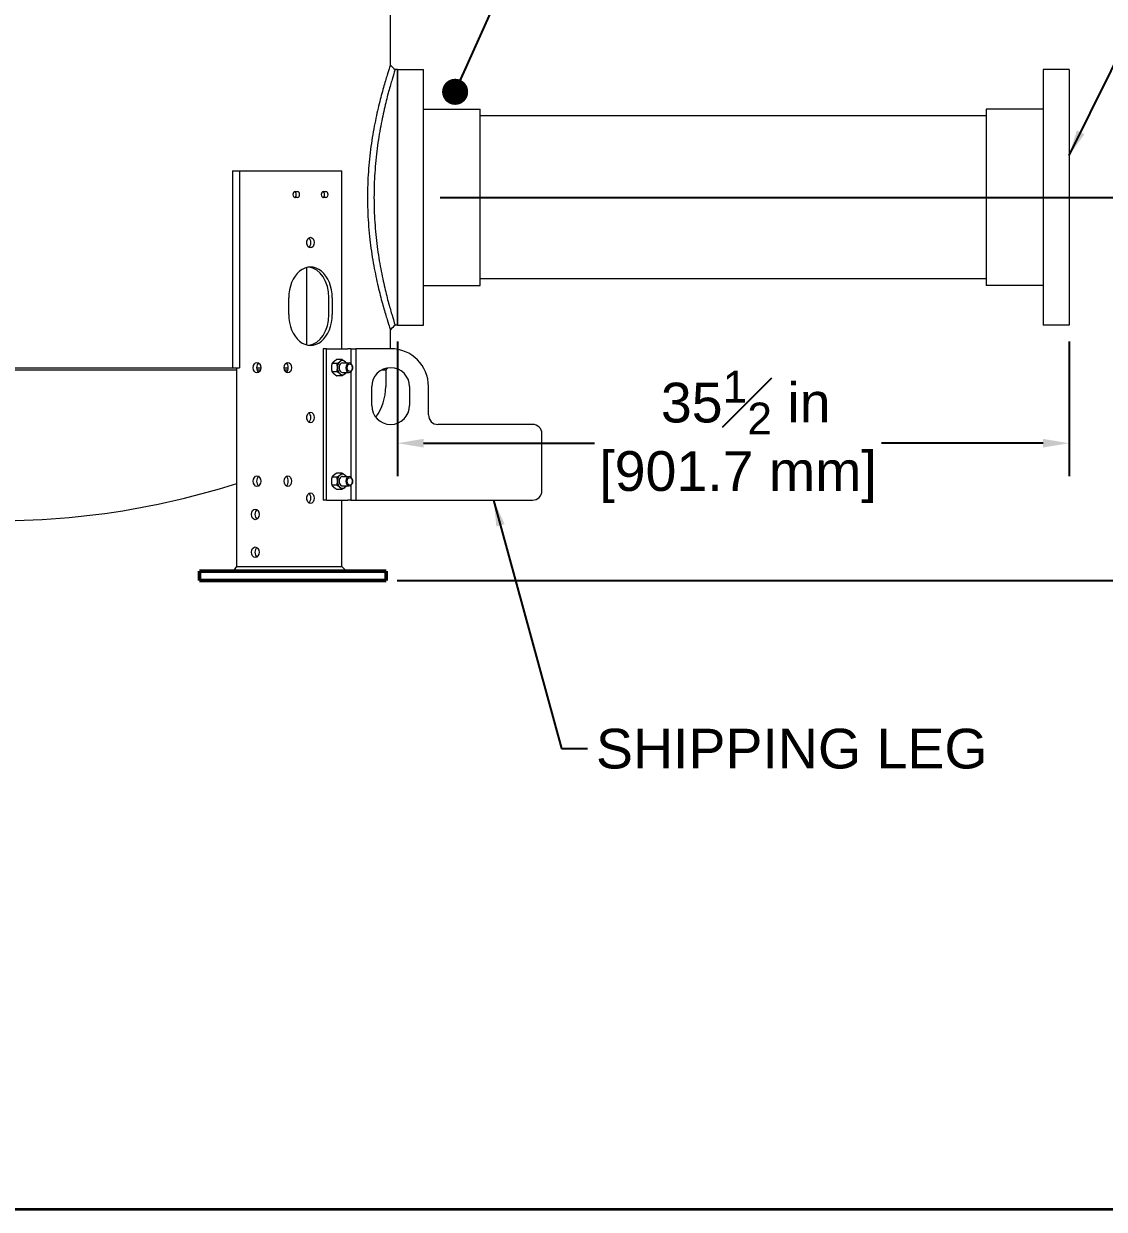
# Model space of a CAD drawing. Header units: inches. Extents: x 17 to 469, y 7 to 301.
# Drawn here: x 96.5 to 153.6, y 7 to 69.7 of the extents above; entities that cross this region are included whole.
import ezdxf

# ---------------------------------------------------------------- set-up
doc = ezdxf.new("R2010")
doc.units = ezdxf.units.IN
doc.header["$LTSCALE"] = 14
doc.header["$MEASUREMENT"] = 0
doc.layers.get('0').update_dxf_attribs({"lineweight": 25})
for name, color, linetype, lineweight in [('Border', 7, 'Continuous', 35), ('Dimension (ANSI)', 7, 'Continuous', 25), ('Symbol (ANSI)', 7, 'Continuous', 25), ('Visible (ANSI)', 7, 'Continuous', 50)]:
    doc.layers.add(name, color=color, linetype=linetype, lineweight=lineweight)
doc.styles.add('MEMCOR Medium', font='arial.ttf')
doc.dimstyles.new('Default (ANSI)', dxfattribs={"dimscale": 14, "dimtxt": 0.15, "dimasz": 0.098425, "dimexe": 0.125, "dimexo": 0.0625, "dimgap": 0.031496, "dimtad": 0, "dimtih": 1, "dimtoh": 1, "dimdec": 4, "dimrnd": 1e-08, "dimzin": 3, "dimdsep": 46, "dimlunit": 5, "dimtxsty": 'MEMCOR Medium', "dimcen": 0.09, "dimdle": 0.393701, "dimclrd": 256, "dimclre": 256, "dimclrt": 256, "dimadec": 0, "dimazin": 1, "dimtfac": 0.8, "dimtofl": 0, "dimtmove": 0, "dimatfit": 3, "dimfxl": 1, "dimfrac": 1, "dimtolj": 1, "dimtzin": 4, "dimlwd": -1, "dimlwe": -1, "dimarcsym": 0})
doc.dimstyles.new('Default (ANSI)$7', dxfattribs={"dimscale": 14, "dimtxt": 0.15, "dimasz": 0.098425, "dimexe": 0.125, "dimexo": 0.0625, "dimgap": 0.031496, "dimtad": 0, "dimtih": 1, "dimtoh": 1, "dimdec": 4, "dimrnd": 1e-08, "dimzin": 3, "dimdsep": 46, "dimlunit": 5, "dimtxsty": 'MEMCOR Medium', "dimcen": 0.09, "dimdle": 0.393701, "dimclrd": 256, "dimclre": 256, "dimclrt": 256, "dimadec": 0, "dimazin": 1, "dimtfac": 0.8, "dimtofl": 0, "dimtmove": 0, "dimatfit": 3, "dimfxl": 1, "dimfrac": 1, "dimtolj": 1, "dimtzin": 4, "dimlwd": -1, "dimlwe": -1, "dimarcsym": 0})

# ---------------------------------------------------------------- blocks, each defined once
blk = doc.blocks.new('Borders 22x34_D')
at = {"layer": 'Border'}
for q in [(33.5, 0.5), (7.8115, 0.5)]:
    blk.add_line((1.25, 0.5), q, dxfattribs=at)
blk = doc.blocks.new('*D18')
at = {"layer": 'Defpoints', "color": 0, "transparency": 16777216}
for p in [(117.616, 60.479), (115.348, 40.229), (162.523, 40.229)]:
    blk.add_point(p, dxfattribs=at)
at = {"layer": 'Dimension (ANSI)', "transparency": 16777216}
for p, q in [((118.491, 60.479), (164.273, 60.479)), ((162.523, 59.101), (162.523, 54.283)), ((162.523, 41.607), (162.523, 46.425)), ((116.223, 40.229), (164.273, 40.229))]:
    blk.add_line(p, q, dxfattribs=at)
for points in [[(162.294, 59.101), (162.753, 59.101), (162.523, 60.479)], [(162.294, 41.607), (162.753, 41.607), (162.523, 40.229)]]:
    blk.add_solid(points, dxfattribs=at)
at = {"layer": 'Dimension (ANSI)', "transparency": 16777216, "char_height": 2.1, "attachment_point": 5, "style": 'MEMCOR Medium'}
for s, insert in [('\\A1; 20{\\H0.8x;\\S1#4;} in', (162.523, 52.497)), ('\\A1;[514.4 mm]', (162.523, 48.568))]:
    blk.add_mtext(s, dxfattribs=dict(at, insert=insert))
blk = doc.blocks.new('*D22')
at = {"layer": 'Defpoints', "color": 0, "transparency": 16777216}
for p in [(116.241, 53.729), (151.742, 53.729), (151.742, 47.487)]:
    blk.add_point(p, dxfattribs=at)
at = {"layer": 'Dimension (ANSI)', "transparency": 16777216}
for p, q in [((116.241, 52.854), (116.241, 45.737)), ((151.742, 52.854), (151.742, 45.737)), ((117.619, 47.487), (126.658, 47.487)), ((150.365, 47.487), (141.825, 47.487))]:
    blk.add_line(p, q, dxfattribs=at)
for points in [[(117.619, 47.717), (117.619, 47.258), (116.241, 47.487)], [(150.365, 47.717), (150.365, 47.258), (151.742, 47.487)]]:
    blk.add_solid(points, dxfattribs=at)
at = {"layer": 'Dimension (ANSI)', "transparency": 16777216, "char_height": 2.1, "attachment_point": 5, "style": 'MEMCOR Medium'}
for s, insert in [('\\A1; 35{\\H0.8x;\\S1#2;} in', (134.242, 49.634)), ('\\A1;[901.7 mm]', (134.242, 45.7))]:
    blk.add_mtext(s, dxfattribs=dict(at, insert=insert))

msp = doc.modelspace()

# ---------------------------------------------------------------- linework, layer by layer
at = {"layer": 'Visible (ANSI)', "linetype": 'Continuous', "lineweight": 18}
for p, q in [((115.866931, 67.473327), (115.866931, 85.476441)), ((116.241469, 67.229368), (116.111148, 67.229368)), ((116.241469, 67.229368), (116.241469, 53.729368)), ((116.241469, 53.729368), (116.241469, 67.229368)), ((116.241469, 67.229368), (117.616469, 67.229368)), ((117.616469, 53.729368), (117.616469, 67.229368)), ((150.367469, 67.229368), (150.367469, 53.729368)), ((151.742469, 67.229368), (150.367469, 67.229368)), ((151.742469, 67.229368), (151.742469, 53.729368)), ((117.616469, 65.135618), (120.616469, 65.135618)), ((120.616469, 55.823118), (120.616469, 65.135618)), ((147.367469, 64.791868), (120.616469, 64.791868)), ((147.367469, 65.135618), (147.367469, 55.823118)), ((150.367469, 65.135618), (147.367469, 65.135618)), ((107.515738, 61.879368), (107.892071, 61.879368)), ((107.515738, 61.879368), (107.515738, 51.479368)), ((107.892071, 61.879368), (109.206279, 61.879368)), ((107.892071, 61.879368), (107.892071, 51.479368)), ((109.206279, 61.879368), (110.182086, 61.879368)), ((110.182086, 61.879368), (113.095366, 61.879368)), ((113.095366, 61.879368), (113.297462, 61.879368)), ((113.297462, 52.479368), (113.297462, 61.879368)), ((110.822018, 60.784368), (110.956368, 60.784368)), ((112.321084, 60.784368), (112.455434, 60.784368)), ((110.956368, 60.474368), (110.822018, 60.474368)), ((112.455434, 60.474368), (112.321084, 60.474368)), ((111.450592, 58.002127), (111.450592, 58.176609)), ((111.450592, 52.681229), (111.450592, 56.777507)), ((117.616469, 55.823118), (120.616469, 55.823118)), ((147.367469, 56.166868), (120.616469, 56.166868)), ((150.367469, 55.823118), (147.367469, 55.823118)), ((110.486142, 54.289368), (110.486142, 55.169368)), ((112.614533, 54.289368), (112.614533, 55.169368)), ((112.79131, 55.169368), (112.79131, 54.289368)), ((115.866931, 52.479368), (115.866931, 53.485409)), ((116.241469, 53.729368), (116.111148, 53.729368)), ((116.241469, 53.729368), (117.616469, 53.729368)), ((151.742469, 53.729368), (150.367469, 53.729368)), ((112.30482, 52.479368), (112.30482, 44.479368)), ((112.481597, 52.479368), (112.30482, 52.479368)), ((112.481597, 52.479368), (113.612968, 52.479368)), ((112.481597, 44.479368), (112.481597, 52.479368)), ((113.77059, 52.479368), (113.612968, 52.479368)), ((113.77059, 52.479368), (114.028653, 52.479368)), ((113.77059, 52.479368), (113.77059, 51.698628)), ((115.876572, 52.479368), (114.028653, 52.479368)), ((114.028653, 52.479368), (114.028653, 44.479368)), ((82.717199, 51.479368), (107.515738, 51.479368)), ((107.515738, 51.479368), (107.892071, 51.479368)), ((107.738281, 40.979368), (107.738281, 51.479368)), ((108.789086, 51.479368), (109.008289, 51.479368)), ((110.244311, 51.479368), (110.463514, 51.479368)), ((113.039862, 51.695874), (112.770446, 51.695874)), ((113.305027, 51.912381), (113.035611, 51.912381)), ((113.328656, 51.729368), (113.685663, 51.729368)), ((113.862419, 51.483315), (113.862406, 51.484233)), ((113.862419, 51.475421), (113.862406, 51.474503)), ((115.616469, 51.354368), (115.730785, 51.468684)), ((107.738281, 51.354368), (82.494657, 51.354368)), ((108.987464, 51.354368), (108.80991, 51.354368)), ((110.44269, 51.354368), (110.265136, 51.354368)), ((113.039862, 51.262862), (112.770446, 51.262862)), ((113.305027, 51.046355), (113.035611, 51.046355)), ((113.328656, 51.229368), (113.685663, 51.229368)), ((113.77059, 51.260109), (113.77059, 45.698628)), ((115.616469, 51.354368), (115.392449, 51.354368)), ((115.616469, 51.354368), (115.616469, 50.479368)), ((114.876572, 49.479368), (114.876572, 50.479368)), ((116.876572, 50.479368), (116.876572, 49.479368)), ((117.876572, 48.979368), (117.876572, 50.479368)), ((111.450592, 48.761127), (111.450592, 48.935609)), ((123.376572, 48.479368), (118.376572, 48.479368)), ((123.876572, 44.979368), (123.876572, 47.979368)), ((113.305027, 45.912381), (113.035611, 45.912381)), ((113.039862, 45.695874), (112.770446, 45.695874)), ((113.039862, 45.262862), (112.770446, 45.262862)), ((113.328656, 45.729368), (113.685663, 45.729368)), ((113.328656, 45.229368), (113.685663, 45.229368)), ((113.77059, 45.260109), (113.77059, 44.479368)), ((113.862419, 45.483315), (113.862406, 45.484233)), ((113.862419, 45.475421), (113.862406, 45.474503)), ((111.450592, 44.498127), (111.450592, 44.672609)), ((113.305027, 45.046355), (113.035611, 45.046355)), ((112.481597, 44.479368), (112.30482, 44.479368)), ((112.481597, 44.479368), (113.612968, 44.479368)), ((113.297462, 40.979368), (113.297462, 44.479368)), ((113.77059, 44.479368), (113.612968, 44.479368)), ((113.77059, 44.479368), (114.028653, 44.479368)), ((114.028653, 44.479368), (123.376572, 44.479368)), ((107.561504, 40.729368), (107.738281, 40.979368)), ((107.738281, 40.979368), (109.206279, 40.979368)), ((109.206279, 40.979368), (110.182086, 40.979368)), ((110.182086, 40.979368), (113.095366, 40.979368)), ((113.095366, 40.979368), (113.297462, 40.979368)), ((113.297462, 40.979368), (113.547462, 40.729368))]:
    msp.add_line(p, q, dxfattribs=at)
at = {"layer": 'Visible (ANSI)'}
for p, q in [((105.777367, 40.729368), (106.07026, 40.729368)), ((105.777367, 40.729368), (105.777367, 40.229368)), ((108.19158, 40.729368), (106.07026, 40.729368)), ((108.19158, 40.729368), (109.605794, 40.729368)), ((115.347501, 40.729368), (109.605794, 40.729368)), ((115.347501, 40.729368), (115.640394, 40.729368)), ((115.640394, 40.729368), (115.640394, 40.229368)), ((106.07026, 40.229368), (105.777367, 40.229368)), ((108.19158, 40.229368), (106.07026, 40.229368)), ((109.605794, 40.229368), (108.19158, 40.229368)), ((115.347501, 40.229368), (109.605794, 40.229368)), ((115.640394, 40.229368), (115.347501, 40.229368))]:
    msp.add_line(p, q, dxfattribs=at)
at = {"layer": 'Visible (ANSI)', "linetype": 'Continuous', "lineweight": 18}
for centre, radius, start, end in [((115.876572, 50.479368), 2, 0, 90), ((115.876572, 50.479368), 1, 0, 180), ((112.846469, 50.479368), 2.77, 324.18512357, 0), ((115.876572, 49.479368), 1, 180, 0), ((118.376572, 48.979368), 0.5, 180, 270), ((123.376572, 47.979368), 0.5, 0, 90), ((95.116469, 84.702806), 41.313437, 266.61480419, 287.78905894), ((123.376572, 44.979368), 0.5, 270, 0)]:
    msp.add_arc(centre, radius, start, end, dxfattribs=at)
for centre, major_axis, start_param, end_param in [((110.822018, 60.629368), (0, -0.155), 3.141592654, 6.283185307), ((110.779591, 60.629368), (0, -0.155), 0.194777643, 2.946815011), ((110.956368, 60.629368), (0, 0.155), 3.141592654, 6.283185307), ((112.321084, 60.629368), (0, -0.155), 3.141592654, 6.283185307), ((112.278658, 60.629368), (0, -0.155), 0.194777643, 2.946815011), ((112.455434, 60.629368), (0, 0.155), 3.141592654, 6.283185307), ((111.461949, 58.089368), (0, 0.28), 3.604362771, 5.820415189), ((111.638726, 55.169368), (0, 1.63), 4.71238898, 7.853981634), ((111.461949, 55.169368), (0, 1.63), 4.71238898, 6.206422826), ((111.638726, 54.289368), (0, -1.63), 4.71238898, 7.853981634), ((111.461949, 54.289368), (0, -1.63), 0.076762481, 1.570796327), ((108.987075, 51.479368), (0, -0.28), 3.604362771, 5.820415189), ((110.265525, 51.479368), (0, 0.28), 3.604362771, 5.820415189), ((113.328711, 51.479368), (0, -0.375), 3.665191429, 4.71238898), ((113.328711, 51.479368), (0, -0.375), 4.71238898, 5.759586532), ((113.328711, 51.479368), (0, 0.250136), 6.250227729, 9.457735539), ((113.328711, 51.479368), (0, 0.375), 5.759586532, 6.806784083), ((113.328711, 51.479368), (0, 0.375), 5.442116637, 5.759586532), ((113.685663, 51.479368), (0, 0.25), 4.731850413, 10.976112854), ((113.328711, 51.479368), (0, -0.375), 5.759586532, 6.806784083), ((113.328711, 51.479368), (0, 0.375), 3.665191429, 3.982661324), ((111.461949, 48.848368), (0, 0.28), 3.604362771, 5.820415189), ((113.328711, 45.479368), (0, -0.375), 3.665191429, 4.71238898), ((113.328711, 45.479368), (0, 0.375), 5.759586532, 6.806784083), ((113.328711, 45.479368), (0, 0.375), 5.442116637, 5.759586532), ((108.987075, 45.479368), (0, -0.28), 3.604362771, 5.820415189), ((110.265525, 45.479368), (0, 0.28), 3.604362771, 5.820415189), ((113.328711, 45.479368), (0, -0.375), 4.71238898, 5.759586532), ((113.328711, 45.479368), (0, 0.250136), 6.250227729, 9.457735539), ((113.328711, 45.479368), (0, -0.375), 5.759586532, 6.806784083), ((113.328711, 45.479368), (0, 0.375), 3.665191429, 3.982661324), ((113.685663, 45.479368), (0, 0.25), 4.731850413, 10.976112854), ((111.461949, 44.585368), (0, 0.28), 3.604362771, 5.820415189), ((108.897229, 43.725368), (0, -0.28), 3.604362771, 5.820415189), ((108.897229, 41.725368), (0, -0.28), 3.604362771, 5.820415189)]:
    msp.add_ellipse(centre, major_axis=major_axis, ratio=0.707106781, start_param=start_param, end_param=end_param, dxfattribs=at)
for centre, major_axis in [((111.638726, 58.089368), (0, -0.28)), ((108.810299, 51.479368), (0, 0.28)), ((110.442301, 51.479368), (0, -0.28)), ((113.719034, 51.479368), (0, 0.202815)), ((111.638726, 48.848368), (0, -0.28)), ((108.810299, 45.479368), (0, 0.28)), ((110.442301, 45.479368), (0, -0.28)), ((113.719034, 45.479368), (0, -0.202815)), ((111.638726, 44.585368), (0, -0.28)), ((108.720452, 43.725368), (0, -0.28)), ((108.720452, 41.725368), (0, -0.28))]:
    msp.add_ellipse(centre, major_axis=major_axis, ratio=0.707106781, dxfattribs=at)
for points, knots in [([(115.866931, 67.473327), (115.866931, 67.473327), (115.852399, 67.430604), (115.793176, 67.251895), (115.748523, 67.115957), (115.636173, 66.757977), (115.568473, 66.535651), (115.422662, 66.023336), (115.344684, 65.73331), (115.193251, 65.116228), (115.114353, 64.767505), (114.965223, 64.007223), (114.895141, 63.595663), (114.777944, 62.735258), (114.730863, 62.28566), (114.668233, 61.379208), (114.652748, 60.922339), (114.652748, 60.479368)], [80.990906406, 80.990906406, 80.990906406, 80.990906406, 84.36470716, 84.36470716, 87.738507914, 87.738507914, 91.112308668, 91.112308668, 94.486109422, 94.486109422, 97.861550868, 97.861550868, 101.236992315, 101.236992315, 104.612433761, 104.612433761, 107.987875207, 107.987875207, 107.987875207, 107.987875207]), ([(116.111148, 67.229368), (116.111148, 67.229368), (116.097789, 67.188199), (116.043326, 67.015877), (116.002256, 66.884772), (115.898929, 66.53938), (115.836669, 66.324819), (115.702617, 65.830263), (115.630947, 65.550231), (115.49183, 64.954328), (115.419397, 64.617587), (115.282582, 63.883499), (115.218341, 63.486155), (115.110985, 62.655642), (115.067899, 62.221753), (115.010609, 61.347201), (114.99646, 60.906523), (114.99646, 60.479368)], [-26.034176209, -26.034176209, -26.034176209, -26.034176209, -22.780552377, -22.780552377, -19.526928544, -19.526928544, -16.273304711, -16.273304711, -13.019680878, -13.019680878, -9.764760659, -9.764760659, -6.509840439, -6.509840439, -3.25492022, -3.25492022, 0, 0, 0, 0]), ([(114.652748, 60.479368), (114.652748, 60.036397), (114.668233, 59.579528), (114.716091, 58.886875), (114.737034, 58.64846), (114.761689, 58.413343)], [107.987875207, 107.987875207, 107.987875207, 107.987875207, 111.363316654, 111.363316654, 113.14647073, 113.14647073, 113.14647073, 113.14647073]), ([(114.99646, 60.479368), (114.99646, 60.052213), (115.010609, 59.611535), (115.053734, 58.953224), (115.071903, 58.733054), (115.093208, 58.515681)], [0, 0, 0, 0, 3.25492022, 3.25492022, 4.90022465, 4.90022465, 4.90022465, 4.90022465]), ([(114.761689, 58.413343), (114.783821, 58.203468), (114.8089, 57.996214), (114.895141, 57.363073), (114.965223, 56.951514), (115.114353, 56.191231), (115.193251, 55.842508), (115.344684, 55.225426), (115.422662, 54.9354), (115.568473, 54.423085), (115.636173, 54.200759), (115.748523, 53.842779), (115.793176, 53.706842), (115.852399, 53.528132), (115.866931, 53.485409), (115.866931, 53.485409)], [5.158595522, 5.158595522, 5.158595522, 5.158595522, 6.750882893, 6.750882893, 10.126324339, 10.126324339, 13.501765786, 13.501765786, 16.87556654, 16.87556654, 20.249367294, 20.249367294, 23.623168048, 23.623168048, 26.996968802, 26.996968802, 26.996968802, 26.996968802]), ([(115.093208, 58.515681), (115.114164, 58.303098), (115.138118, 58.09319), (115.218341, 57.472581), (115.282582, 57.075237), (115.419397, 56.341149), (115.49183, 56.004408), (115.630947, 55.408505), (115.702617, 55.128473), (115.836669, 54.633917), (115.898929, 54.419356), (116.002256, 54.073965), (116.043326, 53.942859), (116.097789, 53.770537), (116.111148, 53.729368), (116.111148, 53.729368)], [-99.236480187, -99.236480187, -99.236480187, -99.236480187, -97.626864398, -97.626864398, -94.371944178, -94.371944178, -91.117023959, -91.117023959, -87.863400126, -87.863400126, -84.609776293, -84.609776293, -81.356152461, -81.356152461, -78.102528628, -78.102528628, -78.102528628, -78.102528628])]:
    msp.add_open_spline(points, degree=3, knots=knots, dxfattribs=at)
for points in [[(115.866931, 67.473327), (115.948329, 67.392), (116.02975, 67.310695), (116.111148, 67.229368)], [(116.111148, 53.729368), (116.02975, 53.648041), (115.948329, 53.566736), (115.866931, 53.485409)]]:
    msp.add_open_spline(points, degree=3, dxfattribs=at)
for points, weights in [([(112.770446, 51.695874), (112.746762, 51.579849), (112.746762, 51.479368)], [1, 1.0379548493, 1]), ([(112.746762, 51.479368), (112.746762, 51.378887), (112.770446, 51.262862)], [1, 1.0379548493, 1]), ([(112.879345, 51.804128), (112.817813, 51.753887), (112.770446, 51.695874)], [1, 1.0379548493, 1]), ([(113.035611, 51.912381), (112.940876, 51.854368), (112.879345, 51.804128)], [1, 1.0379548493, 1]), ([(113.039862, 51.695874), (113.134597, 51.753887), (113.196129, 51.804128)], [1, 1.0379548493, 1]), ([(113.063546, 51.479368), (113.063546, 51.579849), (113.039862, 51.695874)], [1, 1.0379548493, 1]), ([(113.039862, 51.262862), (113.063546, 51.378887), (113.063546, 51.479368)], [1, 1.0379548493, 1]), ([(113.196129, 51.804128), (113.25766, 51.854368), (113.305027, 51.912381)], [1, 1.0379548493, 1]), ([(113.305027, 51.912381), (113.399762, 51.854368), (113.461294, 51.804128)], [1, 1.0379548493, 1]), ([(113.461294, 51.804128), (113.505386, 51.768126), (113.541135, 51.729368)], [1, 1.02690849784, 1.01566285889]), ([(112.770446, 51.262862), (112.817813, 51.204849), (112.879345, 51.154609)], [1, 1.0379548493, 1]), ([(112.879345, 51.154609), (112.940876, 51.104368), (113.035611, 51.046355)], [1, 1.0379548493, 1]), ([(113.196129, 51.154609), (113.134597, 51.204849), (113.039862, 51.262862)], [1, 1.0379548493, 1]), ([(113.305027, 51.046355), (113.25766, 51.104368), (113.196129, 51.154609)], [1, 1.0379548493, 1]), ([(113.461294, 51.154609), (113.399762, 51.104368), (113.305027, 51.046355)], [1, 1.0379548493, 1]), ([(113.541135, 51.229368), (113.505386, 51.19061), (113.461294, 51.154609)], [1.01566285889, 1.02690849784, 1]), ([(112.879345, 45.804128), (112.817813, 45.753887), (112.770446, 45.695874)], [1, 1.0379548493, 1]), ([(113.035611, 45.912381), (112.940876, 45.854368), (112.879345, 45.804128)], [1, 1.0379548493, 1]), ([(113.039862, 45.695874), (113.134597, 45.753887), (113.196129, 45.804128)], [1, 1.0379548493, 1]), ([(113.196129, 45.804128), (113.25766, 45.854368), (113.305027, 45.912381)], [1, 1.0379548493, 1]), ([(113.305027, 45.912381), (113.399762, 45.854368), (113.461294, 45.804128)], [1, 1.0379548493, 1]), ([(113.461294, 45.804128), (113.505386, 45.768126), (113.541135, 45.729368)], [1, 1.02690849784, 1.01566285889]), ([(112.770446, 45.695874), (112.746762, 45.579849), (112.746762, 45.479368)], [1, 1.0379548493, 1]), ([(112.746762, 45.479368), (112.746762, 45.378887), (112.770446, 45.262862)], [1, 1.0379548493, 1]), ([(112.770446, 45.262862), (112.817813, 45.204849), (112.879345, 45.154609)], [1, 1.0379548493, 1]), ([(112.879345, 45.154609), (112.940876, 45.104368), (113.035611, 45.046355)], [1, 1.0379548493, 1]), ([(113.063546, 45.479368), (113.063546, 45.579849), (113.039862, 45.695874)], [1, 1.0379548493, 1]), ([(113.039862, 45.262862), (113.063546, 45.378887), (113.063546, 45.479368)], [1, 1.0379548493, 1]), ([(113.196129, 45.154609), (113.134597, 45.204849), (113.039862, 45.262862)], [1, 1.0379548493, 1]), ([(113.305027, 45.046355), (113.25766, 45.104368), (113.196129, 45.154609)], [1, 1.0379548493, 1]), ([(113.461294, 45.154609), (113.399762, 45.104368), (113.305027, 45.046355)], [1, 1.0379548493, 1]), ([(113.541135, 45.229368), (113.505386, 45.19061), (113.461294, 45.154609)], [1.01566285889, 1.02690849784, 1])]:
    msp.add_rational_spline(points, weights, degree=2, dxfattribs=at)

# ---------------------------------------------------------------- block references
at = {"xscale": 14, "yscale": 14, "zscale": 14}
msp.add_blockref('Borders 22x34_D', (0, 0), dxfattribs=at)

# ---------------------------------------------------------------- texts
at = {"layer": 'Symbol (ANSI)', "insert": (126.730879, 32.396051), "char_height": 2.10000007, "width": 20.70868991, "attachment_point": 1, "style": 'MEMCOR Medium'}
msp.add_mtext('\\fArial|b0|i0;SHIPPING LEG', dxfattribs=at)

# ---------------------------------------------------------------- dimensions: what is measured, and where the dimension line sits
at = {"layer": 'Dimension (ANSI)'}
for base, p1, p2, angle, text, override, picture, middle in [((162.523214, 40.229368), (117.616469, 60.479368), (115.347501, 40.229368), 90, ' <> in\\X[514.4 mm]', {"dimgap": 0.031496, "dimdec": 4, "dimpost": '', "dimtol": 0, "dimlim": 0, "dimtp": 0, "dimtm": 0, "dimtdec": 2, "dimatfit": 1}, '*D18', (162.523214, 50.354368)), ((151.742469, 47.487242), (116.241469, 53.729368), (151.742469, 53.729368), 180, ' <> in\\X[901.7 mm]', {"dimgap": 0.031496, "dimtih": 0, "dimtoh": 0, "dimdec": 4, "dimpost": '', "dimtol": 0, "dimlim": 0, "dimtp": 0, "dimtm": 0, "dimtdec": 2, "dimatfit": 1}, '*D22', (134.241719, 47.487242))]:
    dim = msp.add_linear_dim(base=base, p1=p1, p2=p2, angle=angle, text=text, dimstyle='Default (ANSI)', override=override, dxfattribs=at)
    dim.commit()
    dim.dimension.update_dxf_attribs({"geometry": picture, "text_midpoint": middle, "dimtype": 160})

# ---------------------------------------------------------------- leaders
at = {"layer": 'Symbol (ANSI)', "annotation_type": 0, "has_hookline": 1, "hookline_direction": 0}
for points, override, text_width in [([(119.286408, 66.058052), (128.638533, 86.887633), (130.016486, 86.887633)], {"dimasz": 0.098425, "dimtad": 0, "dimldrblk": 'Dot'}, 49.318488), ([(151.742469, 62.68597), (157.312636, 73.924579), (158.690588, 73.924579)], {"dimtad": 0}, 38.562075), ([(121.320745, 44.479368), (124.911981, 31.346051), (126.289934, 31.346051)], {"dimtad": 0}, 20.389769)]:
    msp.add_leader(points, dimstyle='Default (ANSI)$7', override=override, dxfattribs=dict(at, text_width=text_width))

doc.saveas('drawing.dxf')
